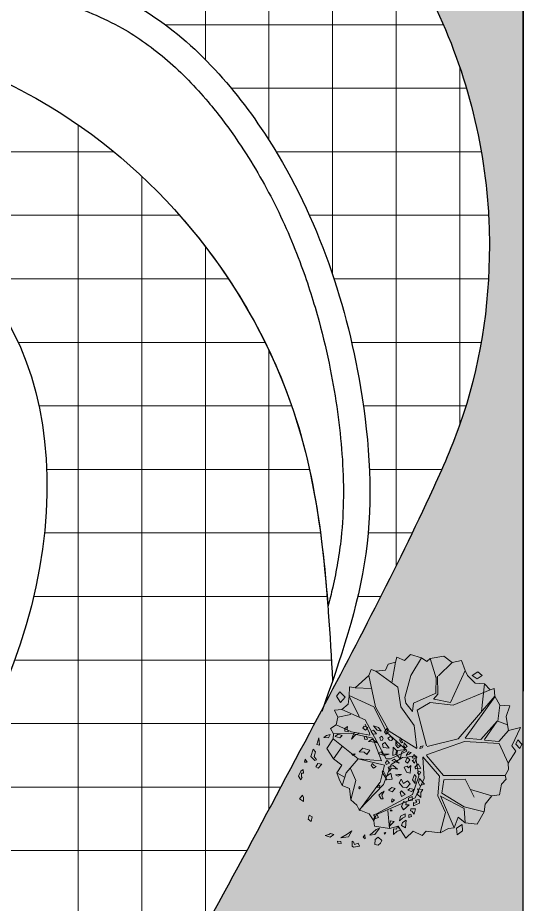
# Model space of a CAD drawing. Header units: inches. Extents: x -12 to 20935469, y -1604 to 24729220.
# Drawn here: x 20842127.2 to 20842222.6, y 24710458.7 to 24710626.2 of the extents above; entities that cross this region are included whole.
import ezdxf

# ---------------------------------------------------------------- set-up
doc = ezdxf.new("R2010")
doc.units = ezdxf.units.IN
doc.header["$LTSCALE"] = 0.03
doc.header["$MEASUREMENT"] = 0
doc.linetypes.add('ACAD_ISO08W100', pattern=[36, 24, -3, 6, -3])
for name, color, linetype, lineweight in [('green_.25', 82, 'Continuous', 0), ('Grid Line', 252, 'Continuous', 18), ('Hatch', 253, 'Continuous', 15), ('hatch-1', 253, 'Continuous', 5), ('ILLUSTR-TREE', 74, 'Continuous', 0), ('Main Wall', 7, 'Continuous', 30), ('wind.', 150, 'Continuous', 20)]:
    doc.layers.add(name, color=color, linetype=linetype, lineweight=lineweight)
doc.styles.add('ATTR', font='romans.shx', dxfattribs={"width": 0.8, "height": 0.7})

# ---------------------------------------------------------------- blocks, each defined once
blk = doc.blocks.new('fff')
at = {"layer": 'Grid Line', "color": 252, "linetype": 'ACAD_ISO08W100', "lineweight": 9, "ltscale": 80, "true_color": 0x939598}
blk.add_line((20832773.78, 24723521.1), (20832773.78, 24724698.78), dxfattribs=at)
blk = doc.blocks.new('GRN1')
at = {"layer": 'ILLUSTR-TREE', "true_color": 0x30441d}
h = blk.add_hatch(color=89, dxfattribs=at)
h.paths.add_polyline_path([(0.2571, -0.0526), (0.2603, -0.0695), (0.2735, -0.0695), (0.2817, -0.0569), (0.2702, -0.059)])
h.paths.add_polyline_path([(0.2406, -0.0821), (0.2308, -0.0927), (0.2357, -0.1137), (0.2472, -0.1011)])
h.paths.add_polyline_path([(0.1897, 0.2148), (0.1848, 0.2064), (0.1914, 0.2), (0.2078, 0.2021)])
h.paths.add_polyline_path([(0.193, 0.1853), (0.1848, 0.1727), (0.1963, 0.1642), (0.2127, 0.1642), (0.1963, 0.1706)])
h.paths.add_polyline_path([(0.1864, 0.1053), (0.2012, 0.1032), (0.2094, 0.1137), (0.1831, 0.1327)])
h.paths.add_polyline_path([(0.2603, 0.0969), (0.2653, 0.0779), (0.285, 0.0611), (0.2768, 0.0842)])
h.paths.add_polyline_path([(0.2078, 0.08), (0.2242, 0.0547), (0.2127, 0.0379), (0.2111, 0.0547)])
h.paths.add_polyline_path([(0.2521, -0.0021), (0.2538, -0.0274), (0.2242, -0.04), (0.2423, -0.0232)])
h.paths.add_polyline_path([(0.2653, 0.0253), (0.2751, 0.0126), (0.2833, 0.019), (0.2768, 0.0358)])
h.paths.add_polyline_path([(0.2373, 0.0274), (0.2357, 0.019), (0.2226, 0.0211), (0.2242, 0.0337)])
h.paths.add_polyline_path([(0.2488, 0.0758), (0.2472, 0.059), (0.2587, 0.0505), (0.2653, 0.0611)])
h.paths.add_polyline_path([(0.2094, 0.1958), (0.2078, 0.1895), (0.2193, 0.1811), (0.2324, 0.1832)])
h.paths.add_polyline_path([(0.2291, 0.1263), (0.2193, 0.1348), (0.2176, 0.1432), (0.2242, 0.1495), (0.2373, 0.1411)])
h.paths.add_polyline_path([(0.2373, 0.099), (0.2275, 0.1053), (0.2176, 0.1011), (0.2193, 0.0927), (0.2324, 0.0905)])
h.paths.add_polyline_path([(0.2538, 0.1284), (0.2472, 0.12), (0.2571, 0.1116), (0.2735, 0.1221)])
h.paths.add_polyline_path([(0.1963, -0.1853), (0.1996, -0.1979), (0.2308, -0.1895)])
h.paths.add_polyline_path([(0.2456, -0.1369), (0.2308, -0.1453), (0.2324, -0.1663), (0.2406, -0.1537)])
h.paths.add_polyline_path([(0.0402, 0.1474), (0.0386, 0.1221), (0.0731, 0.1011), (0.0813, 0.1053), (0.0534, 0.12), (0.0682, 0.1411)])
h.paths.add_polyline_path([(0.0731, 0.278), (0.0616, 0.2716), (0.0698, 0.2632), (0.078, 0.2674)])
h.paths.add_polyline_path([(-0.2275, -0.0884), (-0.2226, -0.0526), (-0.1963, -0.0379), (-0.2111, -0.059)])
h.paths.add_polyline_path([(0.0205, 0.2527), (0.0386, 0.24), (0.0616, 0.2485), (0.0517, 0.2569), (0.0386, 0.2527)])
h.paths.add_polyline_path([(-0.2406, 0.099), (-0.2242, 0.0821), (-0.2357, 0.0695), (-0.2587, 0.0674), (-0.262, 0.0821), (-0.2521, 0.0927)])
h.paths.add_polyline_path([(-0.2324, 0.0232), (-0.2242, 0.0147), (-0.2143, 0.0211)])
h.paths.add_polyline_path([(-0.1307, 0.2358), (-0.1344, 0.2232), (-0.1226, 0.2231), (-0.1198, 0.2319)])
h.paths.add_polyline_path([(-0.1039, 0.2299), (-0.106, 0.2367), (-0.1191, 0.2474), (-0.0951, 0.2536), (-0.0951, 0.2327)])
h.paths.add_polyline_path([(-0.0555, 0.2396), (-0.0585, 0.2217), (-0.0467, 0.2215), (-0.0384, 0.2388)])
h.paths.add_polyline_path([(-0.0771, 0.224), (-0.1, 0.1981), (-0.0846, 0.1897), (-0.0609, 0.1985), (-0.0663, 0.2109), (-0.0766, 0.2096)])
h.paths.add_polyline_path([(-0.216, 0.0442), (-0.2127, 0.0674), (-0.1831, 0.0884), (-0.1897, 0.0737)])
h.paths.add_polyline_path([(-0.1421, 0.0611), (-0.1339, 0.0842), (-0.1174, 0.0758), (-0.1224, 0.0611), (-0.1306, 0.0674)])
h.paths.add_polyline_path([(-0.1812, 0.2081), (-0.1707, 0.1899), (-0.1581, 0.1935), (-0.1472, 0.2104)])
h.paths.add_polyline_path([(-0.2132, 0.1534), (-0.187, 0.1527), (-0.1886, 0.166), (-0.1749, 0.1708), (-0.1924, 0.186), (-0.1969, 0.1696)])
h.paths.add_polyline_path([(-0.15, 0.1808), (-0.1283, 0.1846), (-0.118, 0.2068), (-0.1309, 0.2058), (-0.1372, 0.1936)])
h.paths.add_polyline_path([(-0.1536, 0.1558), (-0.1749, 0.1348), (-0.1503, 0.139)])
h.paths.add_polyline_path([(-0.1043, 0.1474), (-0.1043, 0.1369), (-0.0994, 0.1411)])
h.paths.add_polyline_path([(-0.2028, 0.1179), (-0.2111, 0.1116), (-0.2045, 0.1095)])
h.paths.add_polyline_path([(-0.0205, 0.099), (-0.032, 0.0863), (-0.0485, 0.0969), (-0.0485, 0.1053), (-0.032, 0.099), (-0.014, 0.1095)])
h.paths.add_polyline_path([(0.0189, 0.2295), (0.0008, 0.2127), (0.0041, 0.1958), (0.0238, 0.179), (0.0402, 0.1874), (0.0205, 0.1979), (0.0337, 0.2169)])
h.paths.add_polyline_path([(-0.0287, 0.2064), (-0.0386, 0.1895), (-0.0205, 0.1832), (-0.0123, 0.1895)])
h.paths.add_polyline_path([(-0.0534, 0.1579), (-0.0649, 0.1474), (-0.06, 0.1432), (-0.0485, 0.1474)])
h.paths.add_polyline_path([(0.0178, 0.294), (0.0123, 0.2737), (0.0238, 0.2674), (0.0435, 0.2716)])
h.paths.add_polyline_path([(-0.0435, 0.278), (-0.0255, 0.259), (-0.0172, 0.2695), (-0.0041, 0.2632), (-0.0057, 0.2864), (-0.0205, 0.278)])
h.paths.add_polyline_path([(-0.0808, 0.244), (-0.0685, 0.2712), (-0.0515, 0.2704), (-0.056, 0.254), (-0.0646, 0.2603), (-0.0686, 0.2503), (-0.0653, 0.2447)])
h.paths.add_polyline_path([(0.0041, 0.0021), (-0.0041, -0.0021), (0.0008, -0.0063), (0.0074, -0.0042)])
h.paths.add_polyline_path([(0.0041, 0.0884), (0.0107, 0.0905), (0.0156, 0.0821), (0.0041, 0.0779)])
h.paths.add_polyline_path([(-0.0025, 0.16), (-0.0172, 0.1474), (-0.009, 0.1306), (0.0025, 0.1453)])
h.paths.add_polyline_path([(-0.0057, 0.2485), (-0.0156, 0.2358), (-0.009, 0.219), (-0.0025, 0.2274)])
h.paths.add_polyline_path([(0.0616, 0.1895), (0.055, 0.1748), (0.06, 0.1621), (0.0616, 0.1748)])
h.paths.add_polyline_path([(0.1634, 0.2337), (0.1552, 0.2253), (0.1486, 0.2106), (0.1667, 0.2211)])
h.paths.add_polyline_path([(0.1552, 0.1327), (0.1486, 0.1095), (0.1585, 0.0821), (0.1667, 0.0969), (0.1552, 0.1053)])
h.paths.add_polyline_path([(0.0994, 0.0737), (0.0912, 0.0611), (0.1027, 0.0505), (0.1125, 0.0547), (0.1043, 0.0632)])
h.paths.add_polyline_path([(0.1569, -0.0232), (0.1486, -0.0316), (0.1552, -0.0379)])
h.paths.add_polyline_path([(0.1536, 0.0316), (0.1651, 0.019), (0.1667, -0.0042), (0.1831, 0.0126), (0.1733, 0.0442)])
h.paths.add_polyline_path([(0.1027, 0.2316), (0.0682, 0.2295), (0.0731, 0.2127), (0.0961, 0.2021), (0.101, 0.2148), (0.0928, 0.2211)])
h.paths.add_polyline_path([(0.1289, 0.2274), (0.1142, 0.2169), (0.1224, 0.2085), (0.1404, 0.2148)])
h.paths.add_polyline_path([(0.0862, 0.1706), (0.0912, 0.1432), (0.078, 0.1348), (0.0961, 0.1284), (0.1027, 0.1516)])
h.paths.add_polyline_path([(0.1339, 0.1832), (0.1667, 0.1916), (0.1766, 0.2106), (0.1716, 0.1706), (0.1519, 0.1685)])
h.paths.add_polyline_path([(0.1257, 0.1453), (0.1142, 0.179), (0.1322, 0.1558)])
h.paths.add_polyline_path([(0.1536, 0.1642), (0.1486, 0.1495), (0.1881, 0.1516), (0.1716, 0.1663)])
h.paths.add_polyline_path([(0.1142, 0.1348), (0.1076, 0.12), (0.1174, 0.1158), (0.1257, 0.1242)])
h.paths.add_polyline_path([(0.0879, 0.2548), (0.0912, 0.2611), (0.0895, 0.278), (0.1109, 0.2653), (0.0961, 0.2506)])
h.paths.add_polyline_path([(0.1142, 0.2485), (0.1421, 0.259), (0.1536, 0.2464), (0.1388, 0.2379), (0.1371, 0.2485), (0.1273, 0.2443), (0.1257, 0.2379)])
h.paths.add_polyline_path([(-0.2521, -0.0084), (-0.2653, -0.0021), (-0.2702, -0.0295), (-0.2653, -0.0358), (-0.2423, -0.0358), (-0.2456, -0.0295), (-0.2587, -0.0253)])
h.paths.add_polyline_path([(-0.2538, -0.0863), (-0.2439, -0.0884), (-0.2423, -0.1032), (-0.2521, -0.1011)])
h.paths.add_polyline_path([(0.055, -0.2822), (0.0386, -0.2716), (0.0485, -0.2653), (0.0517, -0.2674), (0.0682, -0.2674), (0.0682, -0.259), (0.0846, -0.2611), (0.078, -0.2716)])
h.paths.add_polyline_path([(-0.1322, -0.219), (-0.1536, -0.2232), (-0.1421, -0.2379), (-0.124, -0.2337)])
h.paths.add_polyline_path([(-0.2176, -0.16), (-0.2242, -0.1369), (-0.2127, -0.12), (-0.2078, -0.1348), (-0.2127, -0.1432)])
h.paths.add_polyline_path([(-0.0485, -0.278), (-0.0616, -0.259), (-0.0435, -0.259), (-0.032, -0.2632)])
h.paths.add_polyline_path([(0.1289, -0.2), (0.1257, -0.2064), (0.1454, -0.2253), (0.1782, -0.2148), (0.1667, -0.2043), (0.1454, -0.2106)])
h.paths.add_polyline_path([(0.1191, -0.2548), (0.1322, -0.2506), (0.1191, -0.2422)])
h.paths.add_polyline_path([(0.1092, -0.1748), (0.0912, -0.1916), (0.0977, -0.2021), (0.1125, -0.1937)])
at = {"layer": 'ILLUSTR-TREE', "color": 89, "true_color": 0x30441d}
for p, q in [((-0.0057, 0.2864), (-0.0205, 0.278)), ((-0.0041, 0.2632), (-0.0057, 0.2864)), ((0.0178, 0.294), (0.0123, 0.2737)), ((0.0435, 0.2716), (0.0178, 0.294)), ((-0.1191, 0.2474), (-0.0951, 0.2536)), ((-0.106, 0.2367), (-0.1191, 0.2474)), ((-0.0951, 0.2536), (-0.0951, 0.2327)), ((-0.0808, 0.244), (-0.0685, 0.2712)), ((-0.0653, 0.2447), (-0.0808, 0.244)), ((-0.0646, 0.2603), (-0.0686, 0.2503)), ((-0.0686, 0.2503), (-0.0653, 0.2447)), ((-0.0685, 0.2712), (-0.0515, 0.2704)), ((-0.056, 0.254), (-0.0646, 0.2603)), ((-0.0515, 0.2704), (-0.056, 0.254)), ((-0.0205, 0.278), (-0.0435, 0.278)), ((-0.0435, 0.278), (-0.0255, 0.259)), ((-0.0255, 0.259), (-0.0172, 0.2695)), ((-0.0172, 0.2695), (-0.0041, 0.2632)), ((-0.0057, 0.2485), (-0.0156, 0.2358)), ((-0.0025, 0.2274), (-0.0057, 0.2485)), ((0.0123, 0.2737), (0.0238, 0.2674)), ((0.0386, 0.2527), (0.0205, 0.2527)), ((0.0205, 0.2527), (0.0386, 0.24)), ((0.0238, 0.2674), (0.0435, 0.2716)), ((0.0517, 0.2569), (0.0386, 0.2527)), ((0.0386, 0.24), (0.0616, 0.2485)), ((0.0616, 0.2485), (0.0517, 0.2569)), ((0.0731, 0.278), (0.0616, 0.2716)), ((0.0616, 0.2716), (0.0698, 0.2632)), ((0.0698, 0.2632), (0.078, 0.2674)), ((0.078, 0.2674), (0.0731, 0.278)), ((0.0879, 0.2548), (0.0912, 0.2611)), ((0.0961, 0.2506), (0.0879, 0.2548)), ((0.0895, 0.278), (0.1109, 0.2653)), ((0.0912, 0.2611), (0.0895, 0.278)), ((0.1109, 0.2653), (0.0961, 0.2506)), ((0.1142, 0.2485), (0.1421, 0.259)), ((0.1257, 0.2379), (0.1142, 0.2485)), ((0.1273, 0.2443), (0.1257, 0.2379)), ((0.1371, 0.2485), (0.1273, 0.2443)), ((0.1388, 0.2379), (0.1371, 0.2485)), ((0.1536, 0.2464), (0.1388, 0.2379)), ((0.1421, 0.259), (0.1536, 0.2464)), ((-0.1472, 0.2104), (-0.1812, 0.2081)), ((-0.1812, 0.2081), (-0.1707, 0.1899)), ((-0.1581, 0.1935), (-0.1472, 0.2104)), ((-0.1309, 0.2058), (-0.1372, 0.1936)), ((-0.1307, 0.2358), (-0.1344, 0.2232)), ((-0.1344, 0.2232), (-0.1226, 0.2231)), ((-0.118, 0.2068), (-0.1309, 0.2058)), ((-0.1198, 0.2319), (-0.1307, 0.2358)), ((-0.1283, 0.1846), (-0.118, 0.2068)), ((-0.1226, 0.2231), (-0.1198, 0.2319)), ((-0.1039, 0.2299), (-0.106, 0.2367)), ((-0.0951, 0.2327), (-0.1039, 0.2299)), ((-0.0771, 0.224), (-0.1, 0.1981)), ((-0.0766, 0.2096), (-0.0771, 0.224)), ((-0.0663, 0.2109), (-0.0766, 0.2096)), ((-0.0609, 0.1985), (-0.0663, 0.2109)), ((-0.0555, 0.2396), (-0.0585, 0.2217)), ((-0.0585, 0.2217), (-0.0467, 0.2215)), ((-0.0384, 0.2388), (-0.0555, 0.2396)), ((-0.0467, 0.2215), (-0.0384, 0.2388)), ((-0.0287, 0.2064), (-0.0386, 0.1895)), ((-0.0123, 0.1895), (-0.0287, 0.2064)), ((-0.0156, 0.2358), (-0.009, 0.219)), ((-0.009, 0.219), (-0.0025, 0.2274)), ((0.0189, 0.2295), (0.0008, 0.2127)), ((0.0008, 0.2127), (0.0041, 0.1958)), ((0.0337, 0.2169), (0.0189, 0.2295)), ((0.0205, 0.1979), (0.0337, 0.2169)), ((0.1027, 0.2316), (0.0682, 0.2295)), ((0.0682, 0.2295), (0.0731, 0.2127)), ((0.0731, 0.2127), (0.0961, 0.2021)), ((0.0928, 0.2211), (0.1027, 0.2316)), ((0.101, 0.2148), (0.0928, 0.2211)), ((0.0961, 0.2021), (0.101, 0.2148)), ((0.1289, 0.2274), (0.1142, 0.2169)), ((0.1142, 0.2169), (0.1224, 0.2085)), ((0.1224, 0.2085), (0.1404, 0.2148)), ((0.1404, 0.2148), (0.1289, 0.2274)), ((0.1552, 0.2253), (0.1486, 0.2106)), ((0.1486, 0.2106), (0.1667, 0.2211)), ((0.1634, 0.2337), (0.1552, 0.2253)), ((0.1667, 0.2211), (0.1634, 0.2337)), ((0.1667, 0.1916), (0.1766, 0.2106)), ((0.1766, 0.2106), (0.1716, 0.1706)), ((0.1897, 0.2148), (0.1848, 0.2064)), ((0.1848, 0.2064), (0.1914, 0.2)), ((0.2078, 0.2021), (0.1897, 0.2148)), ((-0.1969, 0.1696), (-0.2132, 0.1534)), ((-0.1924, 0.186), (-0.1969, 0.1696)), ((-0.1749, 0.1708), (-0.1924, 0.186)), ((-0.1886, 0.166), (-0.1749, 0.1708)), ((-0.187, 0.1527), (-0.1886, 0.166)), ((-0.1707, 0.1899), (-0.1581, 0.1935)), ((-0.1372, 0.1936), (-0.15, 0.1808)), ((-0.15, 0.1808), (-0.1283, 0.1846)), ((-0.1, 0.1981), (-0.0846, 0.1897)), ((-0.0846, 0.1897), (-0.0609, 0.1985)), ((-0.0386, 0.1895), (-0.0205, 0.1832)), ((-0.0205, 0.1832), (-0.0123, 0.1895)), ((0.0041, 0.1958), (0.0238, 0.179)), ((0.0402, 0.1874), (0.0205, 0.1979)), ((0.0238, 0.179), (0.0402, 0.1874)), ((0.0616, 0.1895), (0.055, 0.1748)), ((0.055, 0.1748), (0.06, 0.1621)), ((0.06, 0.1621), (0.0616, 0.1748)), ((0.0616, 0.1748), (0.0616, 0.1895)), ((0.1027, 0.1516), (0.0862, 0.1706)), ((0.0862, 0.1706), (0.0912, 0.1432)), ((0.1142, 0.179), (0.1322, 0.1558)), ((0.1257, 0.1453), (0.1142, 0.179)), ((0.1339, 0.1832), (0.1667, 0.1916)), ((0.1519, 0.1685), (0.1339, 0.1832)), ((0.1536, 0.1642), (0.1486, 0.1495)), ((0.1716, 0.1706), (0.1519, 0.1685)), ((0.1716, 0.1663), (0.1536, 0.1642)), ((0.1881, 0.1516), (0.1716, 0.1663)), ((0.193, 0.1853), (0.1848, 0.1727)), ((0.1848, 0.1727), (0.1963, 0.1642)), ((0.1914, 0.2), (0.2078, 0.2021)), ((0.1963, 0.1706), (0.193, 0.1853)), ((0.2127, 0.1642), (0.1963, 0.1706)), ((0.1963, 0.1642), (0.2127, 0.1642)), ((0.2094, 0.1958), (0.2078, 0.1895)), ((0.2078, 0.1895), (0.2193, 0.1811)), ((0.2324, 0.1832), (0.2094, 0.1958)), ((0.2193, 0.1811), (0.2324, 0.1832)), ((-0.2132, 0.1534), (-0.187, 0.1527)), ((-0.1536, 0.1558), (-0.1749, 0.1348)), ((-0.1749, 0.1348), (-0.1503, 0.139)), ((-0.1503, 0.139), (-0.1536, 0.1558)), ((-0.0994, 0.1411), (-0.1043, 0.1474)), ((-0.1043, 0.1474), (-0.1043, 0.1369)), ((-0.1043, 0.1369), (-0.0994, 0.1411)), ((-0.0534, 0.1579), (-0.0649, 0.1474)), ((-0.0649, 0.1474), (-0.06, 0.1432)), ((-0.06, 0.1432), (-0.0485, 0.1474)), ((-0.0485, 0.1474), (-0.0534, 0.1579)), ((-0.0025, 0.16), (-0.0172, 0.1474)), ((-0.0172, 0.1474), (-0.009, 0.1306)), ((-0.009, 0.1306), (0.0025, 0.1453)), ((0.0025, 0.1453), (-0.0025, 0.16)), ((0.0402, 0.1474), (0.0386, 0.1221)), ((0.0386, 0.1221), (0.0731, 0.1011)), ((0.0682, 0.1411), (0.0402, 0.1474)), ((0.0534, 0.12), (0.0682, 0.1411)), ((0.0912, 0.1432), (0.078, 0.1348)), ((0.078, 0.1348), (0.0961, 0.1284)), ((0.0961, 0.1284), (0.1027, 0.1516)), ((0.1142, 0.1348), (0.1076, 0.12)), ((0.1257, 0.1242), (0.1142, 0.1348)), ((0.1174, 0.1158), (0.1257, 0.1242)), ((0.1322, 0.1558), (0.1257, 0.1453)), ((0.1486, 0.1495), (0.1881, 0.1516)), ((0.1552, 0.1327), (0.1486, 0.1095)), ((0.1552, 0.1053), (0.1552, 0.1327)), ((0.2094, 0.1137), (0.1831, 0.1327)), ((0.1831, 0.1327), (0.1864, 0.1053)), ((0.2176, 0.1432), (0.2242, 0.1495)), ((0.2193, 0.1348), (0.2176, 0.1432)), ((0.2291, 0.1263), (0.2193, 0.1348)), ((0.2242, 0.1495), (0.2373, 0.1411)), ((0.2373, 0.1411), (0.2291, 0.1263)), ((0.2538, 0.1284), (0.2472, 0.12)), ((0.2735, 0.1221), (0.2538, 0.1284)), ((0.2571, 0.1116), (0.2735, 0.1221)), ((-0.262, 0.0821), (-0.2521, 0.0927)), ((-0.2587, 0.0674), (-0.262, 0.0821)), ((-0.2521, 0.0927), (-0.2406, 0.099)), ((-0.2406, 0.099), (-0.2242, 0.0821)), ((-0.2242, 0.0821), (-0.2357, 0.0695)), ((-0.2127, 0.0674), (-0.1831, 0.0884)), ((-0.2028, 0.1179), (-0.2111, 0.1116)), ((-0.2111, 0.1116), (-0.2045, 0.1095)), ((-0.2045, 0.1095), (-0.2028, 0.1179)), ((-0.1831, 0.0884), (-0.1897, 0.0737)), ((-0.1421, 0.0611), (-0.1339, 0.0842)), ((-0.1339, 0.0842), (-0.1174, 0.0758)), ((-0.0485, 0.1053), (-0.032, 0.099)), ((-0.0485, 0.0969), (-0.0485, 0.1053)), ((-0.032, 0.0863), (-0.0485, 0.0969)), ((-0.032, 0.099), (-0.014, 0.1095)), ((-0.0205, 0.099), (-0.032, 0.0863)), ((-0.014, 0.1095), (-0.0205, 0.099)), ((0.0041, 0.0884), (0.0107, 0.0905)), ((0.0041, 0.0779), (0.0041, 0.0884)), ((0.0156, 0.0821), (0.0041, 0.0779)), ((0.0107, 0.0905), (0.0156, 0.0821)), ((0.0813, 0.1053), (0.0534, 0.12)), ((0.0731, 0.1011), (0.0813, 0.1053)), ((0.1076, 0.12), (0.1174, 0.1158)), ((0.1486, 0.1095), (0.1585, 0.0821)), ((0.1667, 0.0969), (0.1552, 0.1053)), ((0.1585, 0.0821), (0.1667, 0.0969)), ((0.1864, 0.1053), (0.2012, 0.1032)), ((0.2012, 0.1032), (0.2094, 0.1137)), ((0.2275, 0.1053), (0.2176, 0.1011)), ((0.2176, 0.1011), (0.2193, 0.0927)), ((0.2193, 0.0927), (0.2324, 0.0905)), ((0.2373, 0.099), (0.2275, 0.1053)), ((0.2324, 0.0905), (0.2373, 0.099)), ((0.2472, 0.12), (0.2571, 0.1116)), ((0.2768, 0.0842), (0.2603, 0.0969)), ((0.2603, 0.0969), (0.2653, 0.0779)), ((0.285, 0.0611), (0.2768, 0.0842)), ((-0.2357, 0.0695), (-0.2587, 0.0674)), ((-0.1897, 0.0737), (-0.216, 0.0442)), ((-0.216, 0.0442), (-0.2127, 0.0674)), ((-0.1306, 0.0674), (-0.1421, 0.0611)), ((-0.1224, 0.0611), (-0.1306, 0.0674)), ((-0.1174, 0.0758), (-0.1224, 0.0611)), ((0.0994, 0.0737), (0.0912, 0.0611)), ((0.0912, 0.0611), (0.1027, 0.0505)), ((0.1043, 0.0632), (0.0994, 0.0737)), ((0.1027, 0.0505), (0.1125, 0.0547)), ((0.1125, 0.0547), (0.1043, 0.0632)), ((0.1733, 0.0442), (0.1536, 0.0316)), ((0.1831, 0.0126), (0.1733, 0.0442)), ((0.2111, 0.0547), (0.2078, 0.08)), ((0.2078, 0.08), (0.2242, 0.0547)), ((0.2127, 0.0379), (0.2111, 0.0547)), ((0.2242, 0.0547), (0.2127, 0.0379)), ((0.2488, 0.0758), (0.2472, 0.059)), ((0.2472, 0.059), (0.2587, 0.0505)), ((0.2653, 0.0611), (0.2488, 0.0758)), ((0.2587, 0.0505), (0.2653, 0.0611)), ((0.2653, 0.0779), (0.285, 0.0611)), ((-0.2143, 0.0211), (-0.2324, 0.0232)), ((-0.2324, 0.0232), (-0.2242, 0.0147)), ((-0.2242, 0.0147), (-0.2143, 0.0211)), ((0.0041, 0.0021), (-0.0041, -0.0021)), ((0.0074, -0.0042), (0.0041, 0.0021)), ((0.1536, 0.0316), (0.1651, 0.019)), ((0.1651, 0.019), (0.1667, -0.0042)), ((0.1667, -0.0042), (0.1831, 0.0126)), ((0.2226, 0.0211), (0.2242, 0.0337)), ((0.2357, 0.019), (0.2226, 0.0211)), ((0.2242, 0.0337), (0.2373, 0.0274)), ((0.2373, 0.0274), (0.2357, 0.019)), ((0.2768, 0.0358), (0.2653, 0.0253)), ((0.2653, 0.0253), (0.2751, 0.0126)), ((0.2751, 0.0126), (0.2833, 0.019)), ((0.2833, 0.019), (0.2768, 0.0358)), ((-0.2653, -0.0021), (-0.2702, -0.0295)), ((-0.2702, -0.0295), (-0.2653, -0.0358)), ((-0.2521, -0.0084), (-0.2653, -0.0021)), ((-0.2653, -0.0358), (-0.2423, -0.0358)), ((-0.2587, -0.0253), (-0.2521, -0.0084)), ((-0.2456, -0.0295), (-0.2587, -0.0253)), ((-0.2423, -0.0358), (-0.2456, -0.0295)), ((-0.2226, -0.0526), (-0.1963, -0.0379)), ((-0.1963, -0.0379), (-0.2111, -0.059)), ((-0.0041, -0.0021), (0.0008, -0.0063)), ((0.0008, -0.0063), (0.0074, -0.0042)), ((0.1569, -0.0232), (0.1486, -0.0316)), ((0.1486, -0.0316), (0.1552, -0.0379)), ((0.1552, -0.0379), (0.1569, -0.0232)), ((0.2242, -0.04), (0.2423, -0.0232)), ((0.2538, -0.0274), (0.2242, -0.04)), ((0.2423, -0.0232), (0.2521, -0.0021)), ((0.2521, -0.0021), (0.2538, -0.0274)), ((-0.2275, -0.0884), (-0.2226, -0.0526)), ((-0.2111, -0.059), (-0.2275, -0.0884)), ((0.2702, -0.059), (0.2571, -0.0526)), ((0.2571, -0.0526), (0.2603, -0.0695)), ((0.2603, -0.0695), (0.2735, -0.0695)), ((0.2817, -0.0569), (0.2702, -0.059)), ((0.2735, -0.0695), (0.2817, -0.0569)), ((-0.2521, -0.1011), (-0.2538, -0.0863)), ((-0.2538, -0.0863), (-0.2439, -0.0884)), ((-0.2423, -0.1032), (-0.2521, -0.1011)), ((-0.2439, -0.0884), (-0.2423, -0.1032)), ((-0.2242, -0.1369), (-0.2127, -0.12)), ((-0.2127, -0.12), (-0.2078, -0.1348)), ((0.2406, -0.0821), (0.2308, -0.0927)), ((0.2308, -0.0927), (0.2357, -0.1137)), ((0.2357, -0.1137), (0.2472, -0.1011)), ((0.2472, -0.1011), (0.2406, -0.0821)), ((-0.2176, -0.16), (-0.2242, -0.1369)), ((-0.2127, -0.1432), (-0.2176, -0.16)), ((-0.2078, -0.1348), (-0.2127, -0.1432)), ((0.2456, -0.1369), (0.2308, -0.1453)), ((0.2308, -0.1453), (0.2324, -0.1663)), ((0.2324, -0.1663), (0.2406, -0.1537)), ((0.2406, -0.1537), (0.2456, -0.1369)), ((0.1092, -0.1748), (0.0912, -0.1916)), ((0.0912, -0.1916), (0.0977, -0.2021)), ((0.0977, -0.2021), (0.1125, -0.1937)), ((0.1125, -0.1937), (0.1092, -0.1748)), ((0.1289, -0.2), (0.1257, -0.2064)), ((0.1454, -0.2106), (0.1289, -0.2)), ((0.2308, -0.1895), (0.1963, -0.1853)), ((0.1963, -0.1853), (0.1996, -0.1979)), ((0.1996, -0.1979), (0.2308, -0.1895)), ((-0.1322, -0.219), (-0.1536, -0.2232)), ((-0.1536, -0.2232), (-0.1421, -0.2379)), ((-0.1421, -0.2379), (-0.124, -0.2337)), ((-0.124, -0.2337), (-0.1322, -0.219)), ((0.1191, -0.2422), (0.1191, -0.2548)), ((0.1322, -0.2506), (0.1191, -0.2422)), ((0.1257, -0.2064), (0.1454, -0.2253)), ((0.1667, -0.2043), (0.1454, -0.2106)), ((0.1454, -0.2253), (0.1782, -0.2148)), ((0.1782, -0.2148), (0.1667, -0.2043)), ((-0.0616, -0.259), (-0.0435, -0.259)), ((-0.0485, -0.278), (-0.0616, -0.259)), ((-0.032, -0.2632), (-0.0485, -0.278)), ((-0.0435, -0.259), (-0.032, -0.2632)), ((0.0386, -0.2716), (0.0485, -0.2653)), ((0.055, -0.2822), (0.0386, -0.2716)), ((0.0485, -0.2653), (0.0517, -0.2674)), ((0.0517, -0.2674), (0.0682, -0.2674)), ((0.078, -0.2716), (0.055, -0.2822)), ((0.0682, -0.259), (0.0846, -0.2611)), ((0.0682, -0.2674), (0.0682, -0.259)), ((0.0846, -0.2611), (0.078, -0.2716)), ((0.1191, -0.2548), (0.1322, -0.2506))]:
    blk.add_line(p, q, dxfattribs=at)
blk = doc.blocks.new('TREE_009')
at = {"layer": 'ILLUSTR-TREE'}
for p, q in [((-12174.22, 13910.26), (-12175.66, 13905.24)), ((-12166.65, 13906.74), (-12174.22, 13910.26)), ((-12160.46, 13912.91), (-12166.65, 13906.74)), ((-12149.34, 13909.54), (-12160.46, 13912.91)), ((-12126.77, 13911.14), (-12140.45, 13908.76)), ((-12118.31, 13904.71), (-12126.77, 13911.14)), ((-12183.16, 13903.21), (-12185.91, 13897.04)), ((-12175.66, 13905.24), (-12183.16, 13903.21)), ((-12179.51, 13884.08), (-12175.66, 13905.24)), ((-12149.34, 13909.54), (-12160.26, 13891.83)), ((-12143.96, 13905.85), (-12149.34, 13909.54)), ((-12140.45, 13908.76), (-12143.96, 13905.85)), ((-12140.45, 13908.76), (-12134.4, 13889.01)), ((-12132.06, 13891.31), (-12118.31, 13904.71)), ((-12108.88, 13906.74), (-12118.31, 13904.71)), ((-12105.24, 13896.77), (-12108.88, 13906.74)), ((-12200.35, 13897.92), (-12202.62, 13891.83)), ((-12195.47, 13896.07), (-12200.35, 13897.92)), ((-12185.91, 13897.04), (-12195.47, 13896.07)), ((-12195.47, 13896.07), (-12173.46, 13879.85)), ((-12120.09, 13864.33), (-12105.24, 13896.77)), ((-12102.7, 13891.75), (-12105.24, 13896.77)), ((-12097.95, 13891.83), (-12092.45, 13895.36)), ((-12092.45, 13895.36), (-12088.05, 13891.83)), ((-12202.62, 13891.83), (-12216.38, 13879.14)), ((-12196.02, 13860.09), (-12202.62, 13891.83)), ((-12160.26, 13891.83), (-12166.31, 13869.26)), ((-12134.95, 13873.5), (-12134.4, 13890.42)), ((-12133.3, 13891.13), (-12132.75, 13872.79)), ((-12095.13, 13883.81), (-12102.7, 13891.75)), ((-12093, 13888.31), (-12097.95, 13891.83)), ((-12085.43, 13883.37), (-12095.13, 13883.81)), ((-12088.05, 13891.83), (-12093, 13888.31)), ((-12085.43, 13883.37), (-12088.74, 13855.16)), ((-12079.93, 13877.02), (-12085.43, 13883.37)), ((-12231.99, 13875), (-12235.43, 13870.59)), ((-12226.48, 13869.71), (-12231.99, 13875)), ((-12222.36, 13880.28), (-12222.43, 13870.68)), ((-12216.38, 13879.14), (-12222.36, 13880.28)), ((-12199.87, 13878.43), (-12216.38, 13879.14)), ((-12173.46, 13879.85), (-12170.16, 13860.09)), ((-12117.34, 13861.51), (-12079.93, 13877.02)), ((-12075.87, 13878.52), (-12079.93, 13877.02)), ((-12074.98, 13870.68), (-12075.87, 13878.52)), ((-12235.43, 13870.59), (-12231.3, 13864.41)), ((-12231.3, 13864.41), (-12226.48, 13869.71)), ((-12222.43, 13870.68), (-12223.73, 13862.65)), ((-12197.67, 13860.09), (-12222.43, 13871.38)), ((-12222.43, 13870.68), (-12212.52, 13850.22)), ((-12166.31, 13869.26), (-12165.21, 13863.62)), ((-12157.51, 13863.62), (-12135.5, 13873.5)), ((-12132.75, 13872.79), (-12137.15, 13867.85)), ((-12136.6, 13867.85), (-12120.09, 13864.33)), ((-12112.39, 13827.65), (-12074.98, 13870.68)), ((-12074.98, 13869.97), (-12105.24, 13828.35)), ((-12070.03, 13861.51), (-12074.98, 13870.68)), ((-12230.13, 13857.27), (-12237.49, 13856.48)), ((-12237.49, 13856.48), (-12233.98, 13849.52)), ((-12223.73, 13862.65), (-12230.13, 13857.27)), ((-12206.47, 13846.69), (-12230.13, 13857.27)), ((-12184.47, 13834), (-12197.67, 13860.09)), ((-12182.26, 13835.41), (-12196.02, 13860.09)), ((-12170.16, 13860.09), (-12156.96, 13841.05)), ((-12165.21, 13863.62), (-12158.61, 13855.16)), ((-12158.61, 13855.16), (-12157.51, 13863.62)), ((-12153.66, 13856.57), (-12140.45, 13864.33)), ((-12144.3, 13820.6), (-12153.66, 13856.57)), ((-12140.45, 13864.33), (-12117.34, 13861.51)), ((-12072.23, 13845.28), (-12070.03, 13861.51)), ((-12060.06, 13860.89), (-12070.03, 13861.51)), ((-12063.49, 13850.31), (-12060.06, 13860.89)), ((-12233.98, 13849.52), (-12235.63, 13841.76)), ((-12220.78, 13852.34), (-12233.98, 13849.52)), ((-12062.33, 13841.76), (-12063.49, 13850.31)), ((-12235.63, 13841.76), (-12241.62, 13837.97)), ((-12235.63, 13841.76), (-12220.23, 13834.7)), ((-12185.02, 13807.2), (-12206.47, 13846.69)), ((-12202.07, 13833.29), (-12206.47, 13842.46)), ((-12156.96, 13841.05), (-12154.21, 13818.48)), ((-12089.29, 13826.94), (-12072.78, 13845.28)), ((-12072.78, 13845.28), (-12085.43, 13826.94)), ((-12072.23, 13845.28), (-12062.33, 13841.76)), ((-12061.23, 13836.11), (-12062.33, 13841.76)), ((-12049.05, 13838.85), (-12061.23, 13836.11)), ((-12057.99, 13820.33), (-12049.05, 13838.85)), ((-12241.62, 13837.97), (-12238.38, 13832.59)), ((-12238.38, 13832.59), (-12238.93, 13827.65)), ((-12221.33, 13833.29), (-12238.38, 13832.59)), ((-12198.77, 13828.35), (-12221.33, 13833.29)), ((-12220.23, 13834.7), (-12201.52, 13831.18)), ((-12201.52, 13831.18), (-12202.07, 13833.29)), ((-12164.11, 13815.66), (-12184.47, 13834)), ((-12154.21, 13817.78), (-12182.26, 13835.41)), ((-12071.13, 13824.83), (-12061.23, 13836.11)), ((-12238.93, 13827.65), (-12245.05, 13817.69)), ((-12213.63, 13807.2), (-12238.93, 13827.65)), ((-12189.97, 13805.08), (-12198.77, 13828.35)), ((-12147.6, 13820.6), (-12150.36, 13819.89)), ((-12148.7, 13818.48), (-12147.6, 13820.6)), ((-12144.3, 13811.43), (-12105.79, 13824.83)), ((-12143.75, 13819.89), (-12112.39, 13827.65)), ((-12105.79, 13824.83), (-12070.58, 13822.71)), ((-12105.24, 13828.35), (-12089.29, 13826.94)), ((-12085.43, 13826.24), (-12071.13, 13824.83)), ((-12070.58, 13822.71), (-12061.78, 13802.96)), ((-12053.87, 13815.04), (-12057.99, 13820.33)), ((-12051.8, 13826.5), (-12053.87, 13822.1)), ((-12053.87, 13822.1), (-12049.74, 13817.69)), ((-12047.68, 13822.1), (-12051.8, 13826.5)), ((-12049.74, 13817.69), (-12047.68, 13822.1)), ((-12245.05, 13817.69), (-12238.38, 13807.2)), ((-12229.58, 13819.89), (-12238.38, 13807.2)), ((-12164.11, 13814.95), (-12180.61, 13807.2)), ((-12150.36, 13819.89), (-12150.9, 13817.78)), ((-12150.9, 13817.78), (-12148.7, 13818.48)), ((-12061.78, 13802.96), (-12053.87, 13815.04)), ((-12238.38, 13807.2), (-12229.92, 13800.94)), ((-12213.63, 13807.2), (-12225.73, 13793.09)), ((-12186.67, 13800.85), (-12213.63, 13807.2)), ((-12213.07, 13807.2), (-12189.97, 13805.08)), ((-12180.61, 13807.2), (-12185.02, 13807.2)), ((-12168.51, 13808.61), (-12180.06, 13801.55)), ((-12155.31, 13810.02), (-12168.51, 13808.61)), ((-12155.31, 13810.02), (-12152.01, 13789.56)), ((-12148.15, 13809.31), (-12131.1, 13789.56)), ((-12148.15, 13808.61), (-12146.5, 13787.45)), ((-12144.3, 13810.72), (-12127.25, 13790.27)), ((-12061.43, 13796.53), (-12061.78, 13802.96)), ((-12229.92, 13800.94), (-12235.08, 13793.09)), ((-12221.33, 13797.32), (-12215.83, 13785.33)), ((-12191.07, 13783.21), (-12186.67, 13800.85)), ((-12180.06, 13801.55), (-12187.77, 13781.1)), ((-12064.53, 13790.27), (-12061.43, 13796.53)), ((-12227.38, 13788.86), (-12235.08, 13793.09)), ((-12235.08, 13793.09), (-12232.68, 13786.83)), ((-12232.68, 13786.83), (-12229.58, 13780.39)), ((-12225.73, 13793.09), (-12229.58, 13780.39)), ((-12215.83, 13785.33), (-12220.78, 13765.58)), ((-12152.01, 13789.56), (-12158.61, 13771.22)), ((-12146.5, 13787.45), (-12155.86, 13767.7)), ((-12131.1, 13789.56), (-12132.75, 13769.81)), ((-12126.7, 13786.04), (-12128.9, 13772.63)), ((-12127.25, 13790.27), (-12064.53, 13790.27)), ((-12126.7, 13786.04), (-12105.24, 13786.74)), ((-12105.24, 13786.74), (-12095.89, 13768.4)), ((-12068.31, 13781.54), (-12063.49, 13786.83)), ((-12063.49, 13786.83), (-12064.53, 13790.27)), ((-12229.58, 13780.39), (-12222.36, 13777.13)), ((-12222.36, 13777.13), (-12220.78, 13765.58)), ((-12212.52, 13755), (-12191.62, 13783.21)), ((-12187.77, 13781.1), (-12212.52, 13755.71)), ((-12099.74, 13776.16), (-12078.28, 13769.81)), ((-12070.37, 13770.96), (-12068.31, 13781.54)), ((-12158.61, 13771.22), (-12194.92, 13751.47)), ((-12155.86, 13767.7), (-12194.92, 13750.77)), ((-12132.75, 13769.81), (-12125.05, 13752.89)), ((-12130, 13769.81), (-12116.24, 13737.37)), ((-12129.45, 13769.11), (-12106.34, 13757.12)), ((-12128.9, 13772.63), (-12106.34, 13758.53)), ((-12084.81, 13761.26), (-12078.28, 13769.81)), ((-12078.28, 13769.81), (-12070.37, 13770.96)), ((-12220.78, 13765.58), (-12214.79, 13760.38)), ((-12214.79, 13760.38), (-12212.52, 13755.71)), ((-12106.34, 13758.53), (-12085.98, 13753.59)), ((-12085.98, 13753.59), (-12084.81, 13761.26)), ((-12212.52, 13755.71), (-12202.42, 13751.56)), ((-12202.42, 13751.56), (-12197.67, 13744.42)), ((-12194.92, 13750.77), (-12197.67, 13744.42)), ((-12183.37, 13755), (-12181.71, 13736.66)), ((-12125.05, 13752.89), (-12130.55, 13732.43)), ((-12106.34, 13757.12), (-12105.24, 13742.31)), ((-12093.07, 13740.98), (-12085.98, 13753.59)), ((-12197.67, 13744.42), (-12196.91, 13739.22)), ((-12116.24, 13737.37), (-12112.32, 13748.04)), ((-12108.27, 13740.72), (-12113.77, 13737.19)), ((-12112.32, 13748.04), (-12105.24, 13742.31)), ((-12107.72, 13734.37), (-12108.27, 13740.72)), ((-12105.24, 13742.31), (-12093.07, 13740.98)), ((-12196.91, 13739.22), (-12181.71, 13736.66)), ((-12181.71, 13736.66), (-12172.84, 13739.22)), ((-12172.84, 13739.22), (-12165.28, 13726.88)), ((-12165.28, 13726.88), (-12157.71, 13733.93)), ((-12157.71, 13733.93), (-12148.77, 13729.52)), ((-12148.77, 13729.52), (-12144.65, 13733.93)), ((-12144.65, 13733.93), (-12130.55, 13732.43)), ((-12130.55, 13732.43), (-12121.95, 13736.57)), ((-12121.95, 13736.57), (-12116.24, 13737.37)), ((-12113.77, 13737.19), (-12113.22, 13730.14)), ((-12113.22, 13730.14), (-12107.72, 13734.37))]:
    blk.add_line(p, q, dxfattribs=at)
at = {"layer": 'ILLUSTR-TREE', "style": 'ATTR', "width": 0.8, "flags": 9}
blk.add_attdef('ESTCODE', (-12147.6, 13820.6), '', height=1.05, dxfattribs=at)

msp = doc.modelspace()

# ---------------------------------------------------------------- hatches: boundary and pattern name
at = {"layer": 'green_.25', "lineweight": 18}
h = msp.add_hatch(dxfattribs=at)
h.set_pattern_fill('AR-SAND', color=256, scale=5, angle=360)
h.set_pattern_definition([(37.5, (-1402.168, 3429.13), (-0.3149667905, 9.634118845), [0, -7.6, 0, -8.5, 0, -8.125]), (7.5, (-1402.168, 3429.13), (8.8488835263, 14.110730326), [0, -4.1, 0, -6.85, 0, -2.625]), (327.5, (-1408.318, 3429.13), (15.5707093088, 0.0282952677), [0, -2.5, 0, -9, 0, -11.75]), (317.5, (-1408.318, 3429.13), (15.030633023, 4.3883778247), [0, -1.25, 0, -5.9, 0, -6.75])])
edge = h.paths.add_edge_path()
edge.add_line((20842222.64, 24710722.84), (20842212.64, 24710723))
edge.add_line((20842212.64, 24710723), (20842212.64, 24710732.84))
edge.add_line((20842212.64, 24710732.84), (20842043.49, 24710732.84))
edge.add_spline(control_points=[(20842043.49, 24710732.84), (20842054.09, 24710722.84), (20842074.32, 24710703.75), (20842109.04, 24710688.02), (20842143.48, 24710685.21), (20842169.89, 24710671.73), (20842189.61, 24710654.13), (20842206.98, 24710630.35), (20842215.27, 24710605.39), (20842216.86, 24710575.51), (20842213.68, 24710555.09), (20842200.16, 24710524.91), (20842180.54, 24710487.72), (20842162.87, 24710454.51), (20842147.55, 24710427.81), (20842152.19, 24710410.89), (20842162.88, 24710391.54), (20842172.8, 24710383.23), (20842179.23, 24710377.85)], knot_values=[0.017867, 0.017867, 0.017867, 0.017867, 43.554295, 83.160196, 111.305698, 146.347364, 169.598441, 190.192176, 234.215213, 245.626706, 279.999401, 294.635057, 344.735937, 406.07088, 407.706442, 436.81212, 450.261859, 474.954763, 474.954763, 474.954763, 474.954763], degree=3, periodic=0)
edge.add_line((20842179.23, 24710377.85), (20842212.64, 24710377.85))
edge.add_line((20842212.64, 24710377.85), (20842212.64, 24710388.84))
edge.add_line((20842212.64, 24710388.84), (20842222.64, 24710388.84))
edge.add_line((20842222.64, 24710388.84), (20842222.64, 24710722.84))

# ---------------------------------------------------------------- linework, layer by layer
for p, q in [((20842222.64, 24710722.84), (20842222.64, 24710498.95)), ((20842222.64, 24710388.84), (20842222.64, 24710722.84))]:
    msp.add_line(p, q)
msp.add_ellipse((20842072.22, 24710515.62), major_axis=(37.29, 68.92), ratio=0.691431)
for points in [[(20841907.72, 24710733.34), (20841905.67, 24710715.52), (20841913.21, 24710680.91), (20841934.08, 24710648.38), (20841957.94, 24710630.17), (20841989.39, 24710619.37), (20842023.23, 24710619.69), (20842047.22, 24710628.34), (20842076.93, 24710637.72), (20842118.04, 24710637.77), (20842149.5, 24710628.49), (20842173.78, 24710604.35), (20842191.92, 24710556.32), (20842192.92, 24710524.91), (20842184.61, 24710495.11)], [(20842039.42, 24710624.95), (20842085.16, 24710624.95), (20842133.38, 24710609.37), (20842179.28, 24710551.84), (20842186.64, 24710500.94)]]:
    msp.add_spline(points, degree=3)
for points, knots in [([(20842043.48, 24710732.86), (20842054.08, 24710722.85), (20842074.32, 24710703.75), (20842109.04, 24710688.02), (20842143.48, 24710685.21), (20842169.89, 24710671.73), (20842189.61, 24710654.13), (20842206.98, 24710630.35), (20842215.27, 24710605.39), (20842216.86, 24710575.51), (20842213.68, 24710555.09), (20842200.16, 24710524.91), (20842180.54, 24710487.72), (20842162.87, 24710454.51), (20842147.55, 24710427.81), (20842152.19, 24710410.89), (20842162.88, 24710391.54), (20842172.8, 24710383.23), (20842179.23, 24710377.85)], [0, 0, 0, 0, 43.554295, 83.160196, 111.305698, 146.347364, 169.598441, 190.192176, 234.215213, 245.626706, 279.999401, 294.635057, 344.735937, 406.07088, 407.706442, 436.81212, 450.261859, 474.954763, 474.954763, 474.954763, 474.954763]), ([(20842053.99, 24710625.66), (20842054.11, 24710625.71), (20842054.24, 24710625.75), (20842057.73, 24710627.1), (20842061.1, 24710628.32), (20842067.38, 24710630.32), (20842070.29, 24710631.14), (20842074.87, 24710632.22), (20842076.53, 24710632.57), (20842079.86, 24710633.16), (20842081.54, 24710633.42), (20842086.61, 24710634.03), (20842090.03, 24710634.27), (20842096.6, 24710634.42), (20842099.75, 24710634.37), (20842105.43, 24710634.08), (20842107.95, 24710633.89), (20842112.48, 24710633.44), (20842114.48, 24710633.2), (20842118.05, 24710632.73), (20842119.62, 24710632.5), (20842122.72, 24710632.01), (20842124.27, 24710631.74), (20842128.85, 24710630.85), (20842131.83, 24710630.14), (20842136.98, 24710628.61), (20842139.18, 24710627.83), (20842143.25, 24710626.13), (20842145.13, 24710625.22), (20842149.93, 24710622.5), (20842152.79, 24710620.44), (20842158.2, 24710615.75), (20842160.75, 24710613.12), (20842165.01, 24710608.08), (20842166.78, 24710605.74), (20842169.72, 24710601.46), (20842170.94, 24710599.55), (20842173.24, 24710595.67), (20842174.33, 24710593.7), (20842177.4, 24710587.69), (20842179.19, 24710583.56), (20842182.01, 24710575.89), (20842183.12, 24710572.38), (20842184.89, 24710565.84), (20842185.6, 24710562.83), (20842186.73, 24710557.12), (20842187.19, 24710554.44), (20842187.94, 24710549.07), (20842188.23, 24710546.39), (20842188.81, 24710538.38), (20842188.8, 24710533.09), (20842188.08, 24710526.37), (20842187.87, 24710524.83), (20842187.34, 24710521.74), (20842187.03, 24710520.2), (20842186.4, 24710517.42), (20842186.09, 24710516.19), (20842185.76, 24710514.96)], [219.914893, 219.914893, 219.914893, 219.914893, 220.324097, 220.324097, 231.297781, 231.297781, 240.763971, 240.763971, 246.167085, 246.167085, 251.570199, 251.570199, 262.376427, 262.376427, 272.144324, 272.144324, 279.892018, 279.892018, 285.986209, 285.986209, 290.764394, 290.764394, 295.542579, 295.542579, 305.098949, 305.098949, 312.640735, 312.640735, 319.563927, 319.563927, 331.131805, 331.131805, 342.699684, 342.699684, 351.773406, 351.773406, 358.78449, 358.78449, 365.795574, 365.795574, 379.817741, 379.817741, 391.235257, 391.235257, 400.794294, 400.794294, 409.13663, 409.13663, 417.478966, 417.478966, 434.163639, 434.163639, 439.196724, 439.196724, 444.229808, 444.229808, 448.222832, 448.222832, 448.222832, 448.222832]), ([(20842157.77, 24710588.86), (20842167.35, 24710578), (20842181.44, 24710553.95), (20842184.82, 24710527.52), (20842185.76, 24710514.96)], [127.708387, 127.708387, 127.708387, 127.708387, 170.004607, 207.524254, 207.524254, 207.524254, 207.524254])]:
    msp.add_open_spline(points, degree=3, knots=knots)
at = {"layer": 'Hatch'}
msp.add_line((20841884.79, 24710600.86), (20842145.37, 24710600.86), dxfattribs=at)
at = {"layer": 'hatch-1'}
for p, q in [((20842222.64, 24710723), (20842222.64, 24710388.84)), ((20842162.64, 24710674.72), (20842162.64, 24710618.25)), ((20842174.64, 24710666.76), (20842174.64, 24710603.01)), ((20842186.64, 24710656.16), (20842186.64, 24710577.64)), ((20842198.64, 24710641.32), (20842198.64, 24710522.68)), ((20842155.05, 24710624.86), (20842207.57, 24710624.86)), ((20842210.64, 24710616.89), (20842210.64, 24710549.29)), ((20842167.51, 24710612.86), (20842211.92, 24710612.86)), ((20842222.64, 24710612.86), (20842222.64, 24710612.86)), ((20842138.64, 24710605.95), (20842138.64, 24710377.85)), ((20842175.98, 24710600.86), (20842214.74, 24710600.86)), ((20842222.64, 24710600.86), (20842222.64, 24710600.86)), ((20842150.64, 24710596.21), (20842150.64, 24710431.75)), ((20841882.11, 24710588.86), (20842157.77, 24710588.86)), ((20842182.26, 24710588.86), (20842216.1, 24710588.86)), ((20842222.64, 24710588.86), (20842222.64, 24710588.86)), ((20842162.64, 24710582.94), (20842162.64, 24710454.5)), ((20842119.38, 24710576.86), (20842166.99, 24710576.86)), ((20842186.9, 24710576.86), (20842216.08, 24710576.86)), ((20842222.64, 24710576.86), (20842222.64, 24710576.86)), ((20842127.29, 24710564.86), (20842173.91, 24710564.86)), ((20842190.23, 24710564.86), (20842214.69, 24710564.86)), ((20842222.64, 24710564.86), (20842222.64, 24710564.86)), ((20842174.64, 24710563.35), (20842174.64, 24710476.69)), ((20842131.21, 24710552.86), (20842178.93, 24710552.86)), ((20842192.46, 24710552.86), (20842211.82, 24710552.86)), ((20842222.64, 24710552.86), (20842222.64, 24710552.86)), ((20842132.67, 24710540.86), (20842182.27, 24710540.86)), ((20842193.6, 24710540.86), (20842207.26, 24710540.86)), ((20842132.25, 24710528.86), (20842184.36, 24710528.86)), ((20842193.36, 24710528.86), (20842201.66, 24710528.86)), ((20842130.21, 24710516.86), (20842185.61, 24710516.86)), ((20842191.39, 24710516.86), (20842195.72, 24710516.86)), ((20842126.62, 24710504.86), (20842186.42, 24710504.86)), ((20842121.44, 24710492.86), (20842183.22, 24710492.86)), ((20842114.45, 24710480.86), (20842176.86, 24710480.86)), ((20842105.1, 24710468.86), (20842170.44, 24710468.86))]:
    msp.add_line(p, q, dxfattribs=at)
at = {"layer": 'Main Wall', "lineweight": 30}
msp.add_line((20842222.64, 24710388.84), (20842222.64, 24710722.84), dxfattribs=at)
at = {"layer": 'Main Wall'}
msp.add_line((20842222.64, 24710388.84), (20842222.64, 24710722.84), dxfattribs=at)

# ---------------------------------------------------------------- block references
at = {"layer": 'ILLUSTR-TREE', "xscale": 0.1864712034882235, "yscale": 0.1864712034882235, "zscale": 0.1864712034882235}
msp.add_blockref('TREE_009', (20844468.94, 24707911.54), dxfattribs=at)
at = {"layer": 'ILLUSTR-TREE', "xscale": -41.25610748431738, "yscale": 41.25610748431738, "zscale": 41.25610748431738, "rotation": 270}
msp.add_blockref('GRN1', (20842191.84, 24710480.67), dxfattribs=at)
at = {"layer": 'wind.', "lineweight": 5}
msp.add_blockref('fff', (9448.86, -13272.74), dxfattribs=at)

doc.saveas('drawing.dxf')
